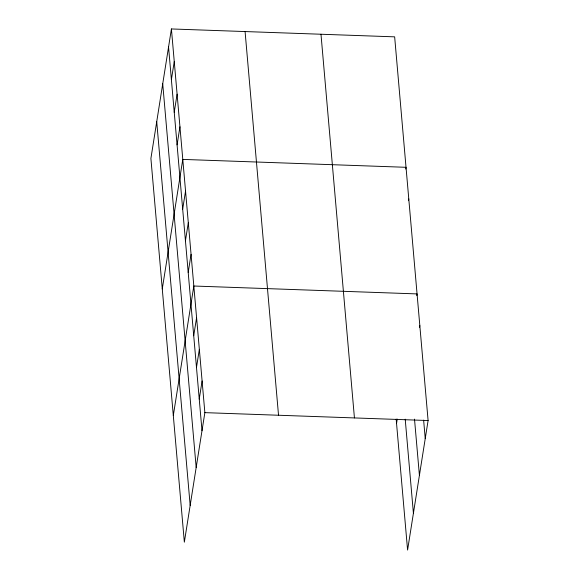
<?xml version="1.0" encoding="UTF-8"?>
<svg xmlns="http://www.w3.org/2000/svg" width="579" height="579" viewBox="0 0 579 579"><rect width="100%" height="100%" fill="white"/><g stroke="black" fill="none" stroke-linecap="round" stroke-linejoin="round"><path stroke-width="0.87" d="M171.413 28.95L150.902 158.465L184.346 542.154L204.865 412.639L171.413 28.95L394.654 36.846L428.098 420.535L407.587 550.05L396.166 419.037M171.391 79.634L174.257 61.562M174.236 112.254L177.102 94.174M177.08 144.866L179.946 126.787M162.272 288.921L182.783 159.406L406.024 167.302L405.749 169.017M182.682 209.128L185.548 191.056M185.439 240.784L188.305 222.712M188.204 272.441L191.063 254.362M173.309 415.541L193.827 286.019L417.061 293.915L416.793 295.637M193.719 335.748L196.585 317.676M196.484 367.404L199.342 349.325M199.241 399.054L202.1 380.982M408.513 200.674L408.781 198.952M396.55 423.437L397.245 419.058M419.551 327.294L419.826 325.572M204.865 412.639L428.098 420.535M423.625 420.137L425.239 438.607M414.506 419.109L419.413 475.381M405.213 419.189L413.413 513.276M320.983 34.241L354.435 417.922M245.083 31.556L278.528 415.244M168.547 47.022L201.999 430.711M162.728 83.803L196.172 467.485M156.721 121.691L190.173 505.38"/></g></svg>
